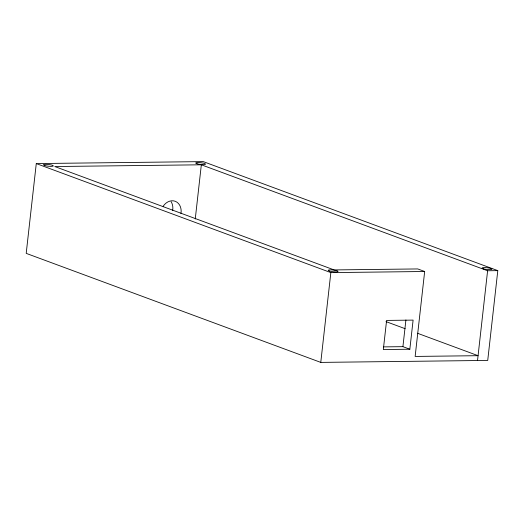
<?xml version="1.0" encoding="UTF-8"?>
<svg xmlns="http://www.w3.org/2000/svg" width="524" height="524" viewBox="0 0 524 524"><rect width="100%" height="100%" fill="white"/><g stroke="black" fill="none" stroke-linecap="round" stroke-linejoin="round"><path stroke-width="0.79" d="M36.274 163.58L26.2 253.367L320.773 362.398L487.726 360.42L497.8 270.633L203.227 161.602L36.274 163.58L330.847 272.611L424.669 271.498L415.146 356.431L478.078 355.691L417.445 333.244M195.256 218.993L201.334 164.798L54.778 166.534L334.122 269.925L417.746 268.936L424.669 271.498M320.773 362.398L330.847 272.611M409.84 349.226L383.326 349.541L386.594 320.419L413.109 320.105L409.84 349.226L402.917 346.665L405.91 319.968M477.528 360.538L487.602 270.757L201.334 164.798M487.602 270.757L497.8 270.633M383.634 346.888L402.917 346.665M385.978 321.598L405.163 328.699M171.132 201.714A12.399 9.963 -69.7 0 1 172.665 210.478M163.147 206.266A12.399 9.963 -69.7 0 1 175.435 201.36A12.399 9.963 -69.7 0 1 180.97 213.55M44.861 165.577A4.958 0.871 6.4 0 0 53.147 166.108A4.958 0.871 6.4 0 0 47.212 164.372A4.958 0.871 6.4 0 0 44.861 165.577M197.07 163.796A4.958 0.871 6.4 0 0 205.356 164.326A4.958 0.871 6.4 0 0 199.421 162.591A4.958 0.871 6.4 0 0 197.07 163.796M329.583 271.098A4.958 0.871 6.4 0 0 337.869 271.629A4.958 0.871 6.4 0 0 331.934 269.893A4.958 0.871 6.4 0 0 329.583 271.098M483.482 268.812A4.958 0.871 6.4 0 0 491.767 269.349A4.958 0.871 6.4 0 0 485.833 267.613A4.958 0.871 6.4 0 0 483.482 268.812"/></g></svg>
